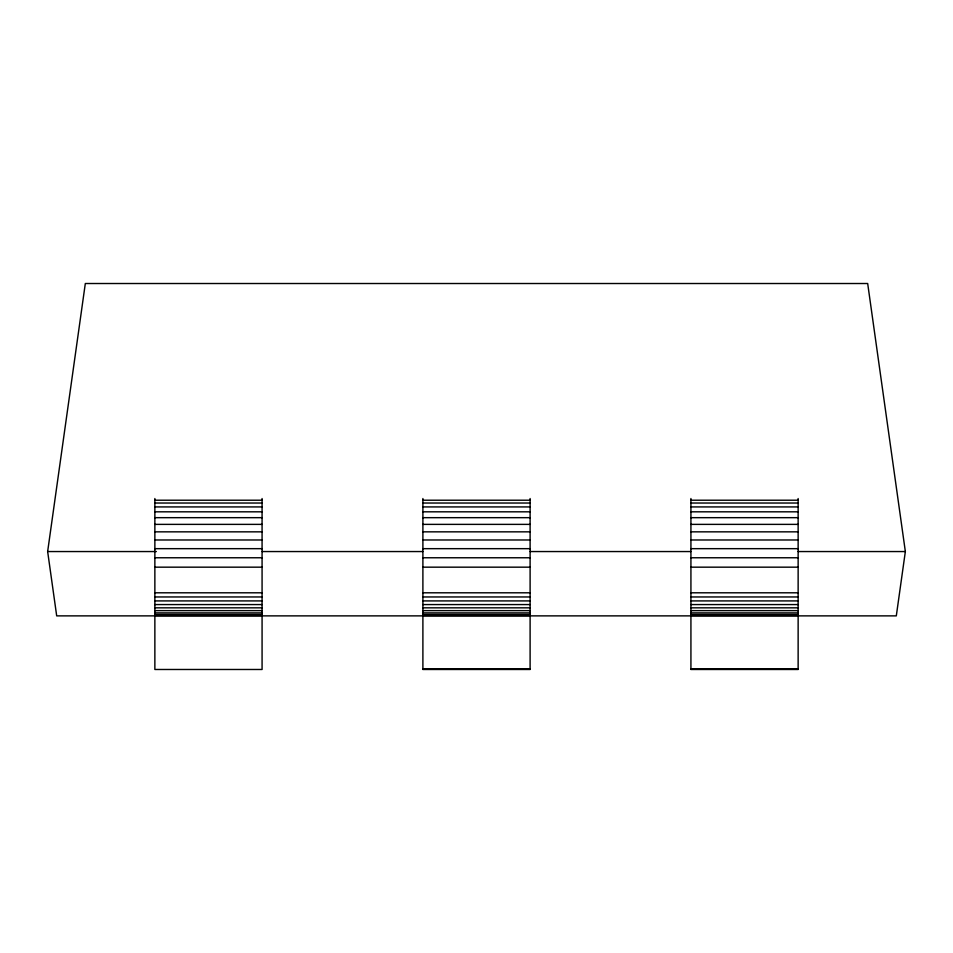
<?xml version="1.0" encoding="UTF-8"?>
<svg xmlns="http://www.w3.org/2000/svg" width="953" height="953" viewBox="0 0 953 953"><rect width="100%" height="100%" fill="white"/><g stroke="black" fill="none" stroke-linecap="round" stroke-linejoin="round"><path stroke-width="1.43" d="M47.65 551.549L85.317 283.517L867.683 283.517L905.35 551.549L896.308 615.876L56.692 615.876L47.65 551.549L156.352 551.549M154.862 500.218L262.075 500.218M422.894 500.218L530.106 500.218M690.925 500.218L798.137 500.218M154.862 503.029L262.075 503.029M422.894 503.029L530.106 503.029M690.925 503.029L798.137 503.029M154.862 506.925L262.075 506.925M422.894 506.925L530.106 506.925M690.925 506.925L798.137 506.925M154.862 511.821L262.075 511.821M422.894 511.821L530.106 511.821M690.925 511.821L798.137 511.821M154.862 517.67L262.075 517.67M422.894 517.67L530.106 517.67M690.925 517.67L798.137 517.67M154.862 524.376L262.075 524.376M422.894 524.376L530.106 524.376M690.925 524.376L798.137 524.376M154.862 531.845L262.075 531.845M422.894 531.845L530.106 531.845M690.925 531.845L798.137 531.845M154.862 539.982L262.075 539.982M422.894 539.982L530.106 539.982M690.925 539.982L798.137 539.982M154.862 548.666L262.075 548.666M422.894 548.666L530.106 548.666M690.925 548.666L798.137 548.666M262.075 551.549L422.894 551.549M530.106 551.549L690.925 551.549M798.137 551.549L905.35 551.549M154.862 557.767L262.075 557.767M422.894 557.767L530.106 557.767M690.925 557.767L798.137 557.767M154.862 567.166L262.075 567.166M422.894 567.166L530.106 567.166M690.925 567.166L798.137 567.166M154.862 592.802L262.075 592.802M422.894 592.802L530.106 592.802M690.925 592.802L798.137 592.802M154.862 596.959L262.075 596.959M422.894 596.959L530.106 596.959M690.925 596.959L798.137 596.959M154.862 600.914L262.075 600.914M422.894 600.914L530.106 600.914M690.925 600.914L798.137 600.914M154.862 604.571L262.075 604.571M422.894 604.571L530.106 604.571M690.925 604.571L798.137 604.571M154.862 607.835L262.075 607.835M422.894 607.835L530.106 607.835M690.925 607.835L798.137 607.835M154.862 610.635L262.075 610.635M422.894 610.635L530.106 610.635M690.925 610.635L798.137 610.635M154.862 612.886L262.075 612.886M422.894 612.886L530.106 612.886M690.925 612.886L798.137 612.886M154.862 614.53L262.075 614.53M422.894 614.53L530.106 614.53M690.925 614.53L798.137 614.53M154.862 615.543L262.075 615.543M422.894 615.543L530.106 615.543M690.925 615.543L798.137 615.543M422.894 668.911L530.106 668.911M690.925 668.911L798.137 668.911M798.137 498.514L798.137 669.482L690.925 669.482L690.925 498.514M530.106 498.514L530.106 669.482L422.894 669.482L422.894 498.514M262.075 498.514L262.075 669.482L154.862 669.482L154.862 498.514"/></g></svg>
